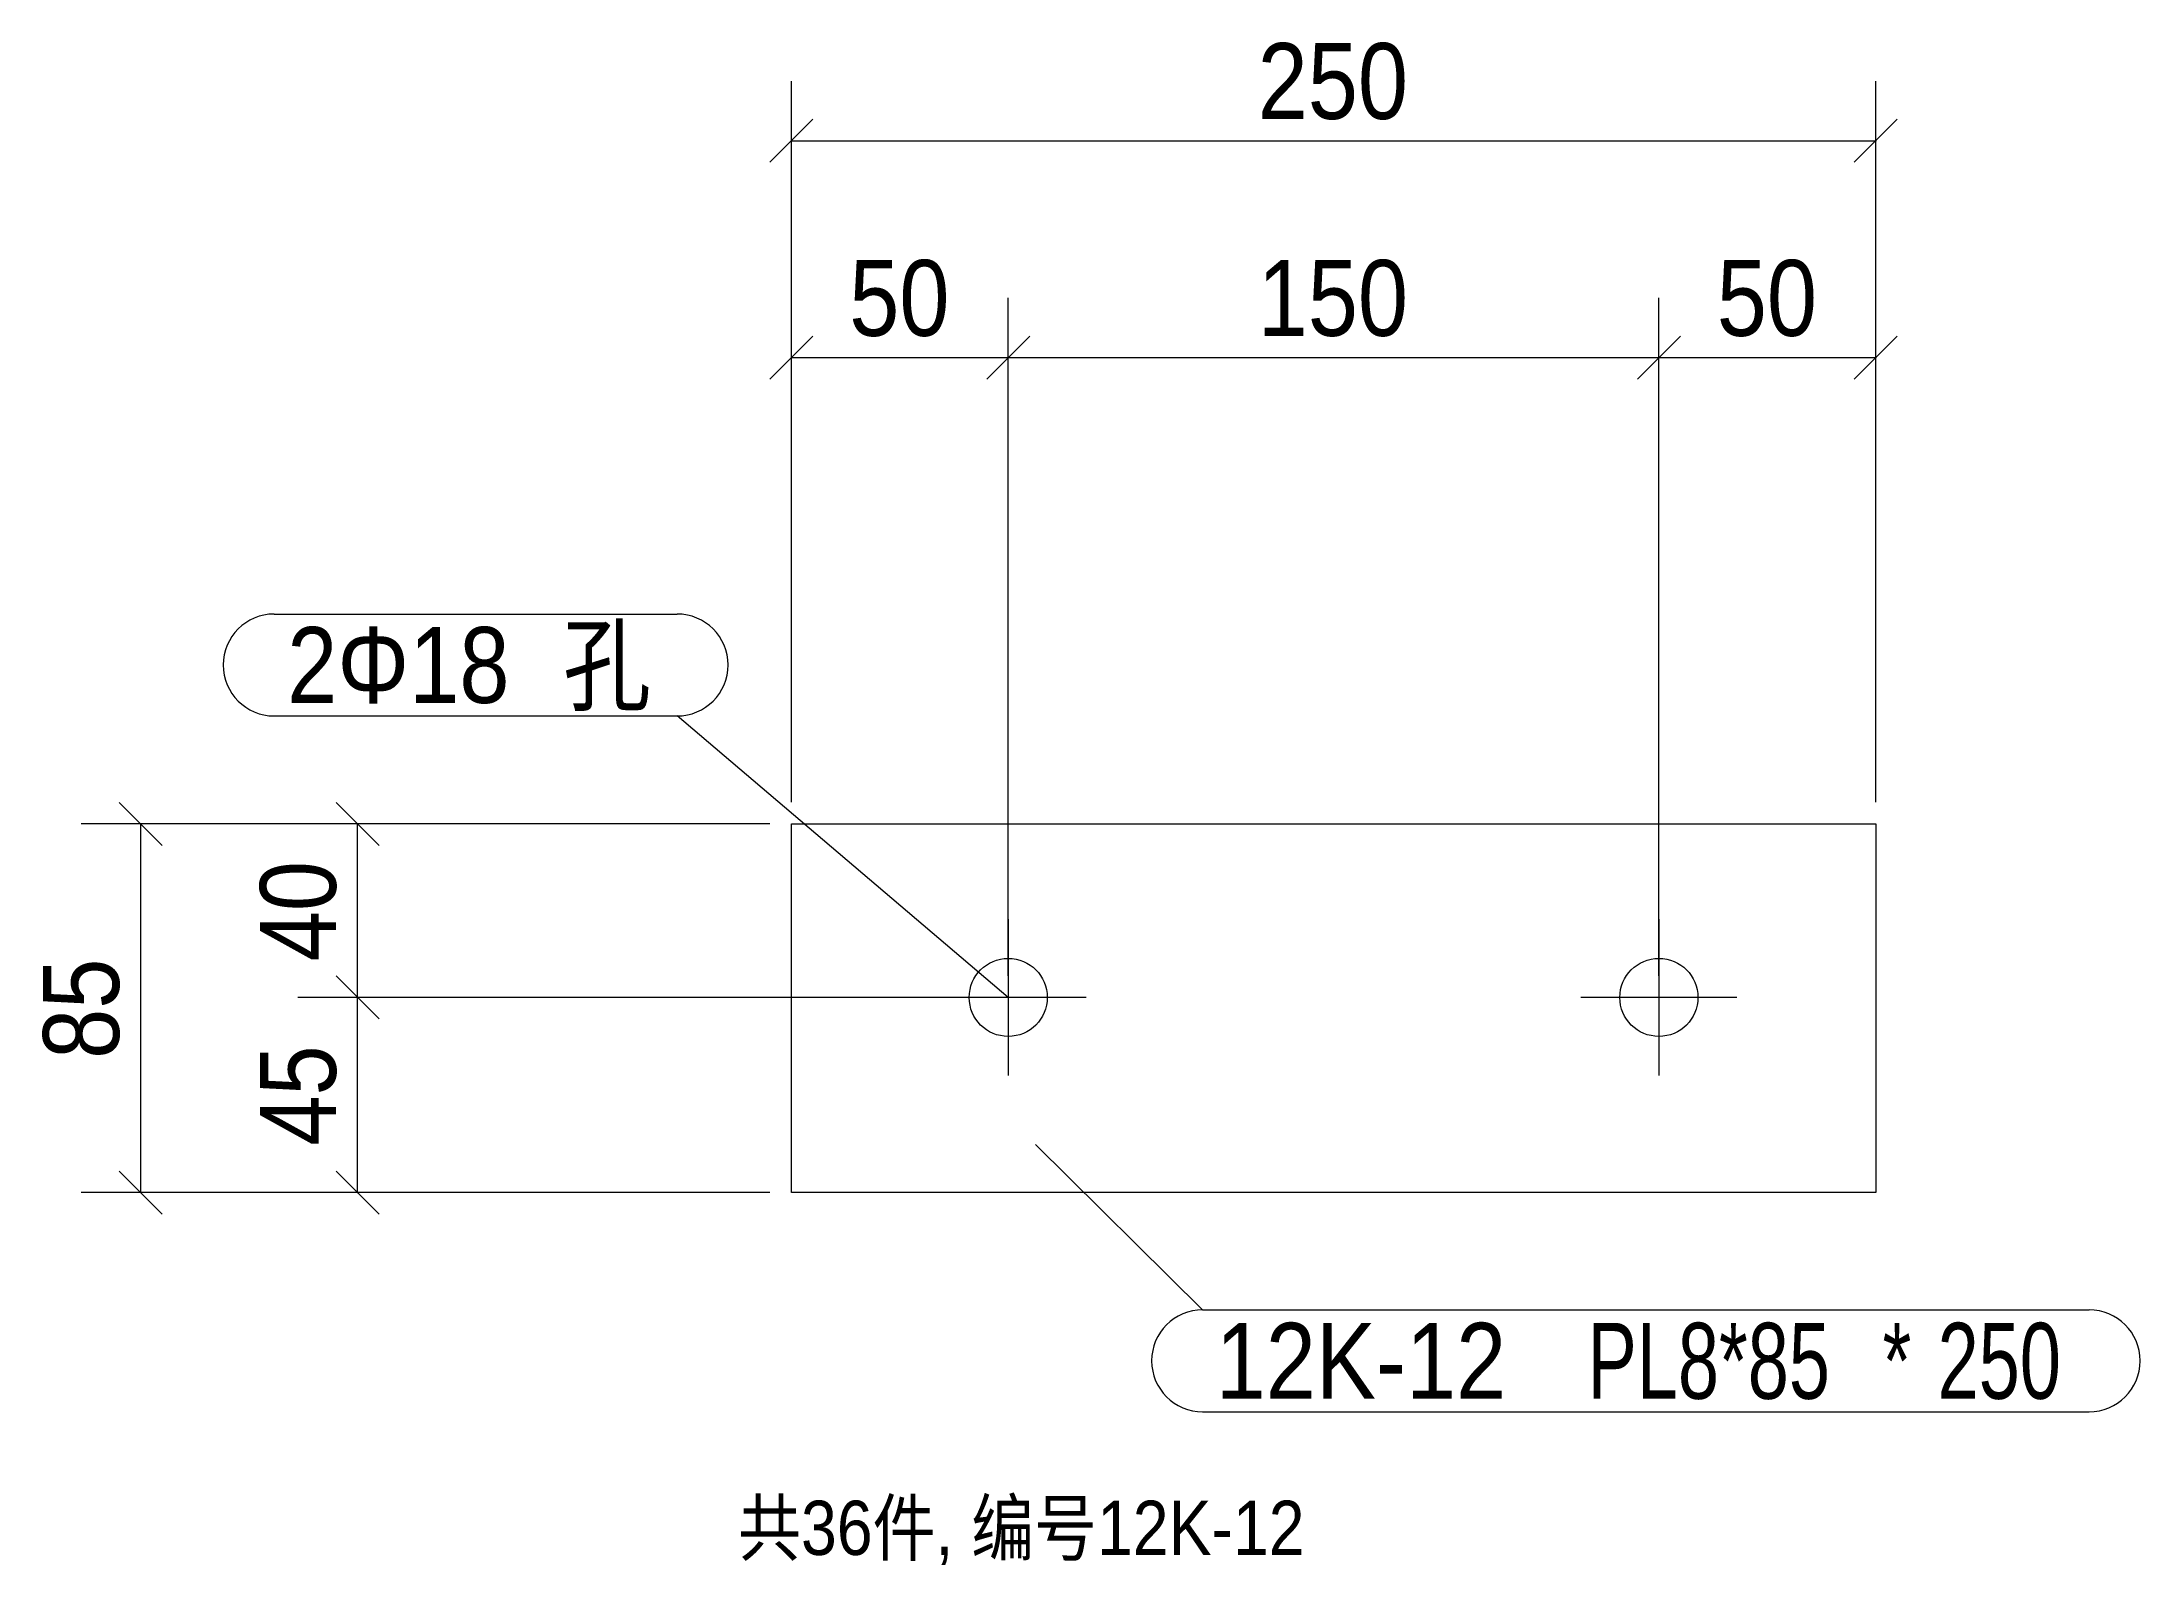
# Model space of a CAD drawing. Header units: millimetres. Extents: x 838 to 1322, y 1217 to 1568.
import ezdxf

# ---------------------------------------------------------------- set-up
doc = ezdxf.new("R2010")
doc.units = ezdxf.units.MM
doc.header["$LTSCALE"] = 5
doc.linetypes.add('XKITLINE00', pattern=[0])
for name, color, linetype, lineweight in [('Bolt', 7, 'Continuous', 0), ('BoltMark', 3, 'Continuous', 0), ('OtherObjectType', 1, 'Continuous', 0), ('Part', 2, 'Continuous', 0), ('PartMark', 3, 'Continuous', 0), ('Z-DIMENSIONS', 1, 'Continuous', 0)]:
    doc.layers.add(name, color=color, linetype=linetype, lineweight=lineweight)
doc.styles.add('Arial', font='arial.ttf')
doc.styles.add('Arial Narrow', font='ARIALN.TTF')
doc.styles.add('宋体', font='arial.ttf')

msp = doc.modelspace()

# ---------------------------------------------------------------- linework, layer by layer
at = {"layer": 'Bolt', "color": 3, "linetype": 'XKITLINE00', "lineweight": 0}
for p, q in [((1061, 1365.41), (1061, 1329.41)), ((1211, 1365.41), (1211, 1329.41)), ((1079, 1347.41), (1043, 1347.41)), ((1229, 1347.41), (1193, 1347.41))]:
    msp.add_line(p, q, dxfattribs=at)
for centre in [(1061, 1347.41), (1211, 1347.41)]:
    msp.add_circle(centre, 9, dxfattribs=at)
at = {"layer": 'BoltMark', "color": 3, "linetype": 'XKITLINE00', "lineweight": 0}
for p, q in [((891.77, 1435.79), (984.66, 1435.79)), ((891.77, 1412.29), (984.66, 1412.29)), ((1061, 1347.41), (984.66, 1412.29))]:
    msp.add_line(p, q, dxfattribs=at)
for centre, start, end in [((891.77, 1424.04), 90, 270), ((984.66, 1424.04), 270, 90)]:
    msp.add_arc(centre, 11.75, start, end, dxfattribs=at)
at = {"layer": 'Part', "color": 2, "linetype": 'XKITLINE00', "lineweight": 0}
for p, q in [((1011, 1387.41), (1261, 1387.41)), ((1011, 1302.41), (1011, 1387.41)), ((1261, 1387.41), (1261, 1302.41)), ((1261, 1302.41), (1011, 1302.41))]:
    msp.add_line(p, q, dxfattribs=at)
at = {"layer": 'PartMark', "color": 3, "linetype": 'XKITLINE00', "lineweight": 0}
for p, q in [((1067.32, 1313.49), (1105.81, 1275.38)), ((1105.81, 1275.38), (1310.17, 1275.38)), ((1105.81, 1251.88), (1310.17, 1251.88))]:
    msp.add_line(p, q, dxfattribs=at)
for centre, start, end in [((1105.81, 1263.63), 90, 270), ((1310.17, 1263.63), 270, 90)]:
    msp.add_arc(centre, 11.75, start, end, dxfattribs=at)
at = {"layer": 'Z-DIMENSIONS', "color": 4, "linetype": 'XKITLINE00', "lineweight": 0}
for p, q in [((1011, 1392.41), (1011, 1558.66)), ((1261, 1392.41), (1261, 1558.66)), ((1015.95, 1549.85), (1006.05, 1539.96)), ((1265.95, 1549.85), (1256.05, 1539.96)), ((1011, 1544.91), (1261, 1544.91)), ((1011, 1392.41), (1011, 1508.66)), ((1061, 1352.41), (1061, 1508.66)), ((1061, 1352.41), (1061, 1508.66)), ((1211, 1352.41), (1211, 1508.66)), ((1211, 1352.41), (1211, 1508.66)), ((1261, 1392.41), (1261, 1508.66)), ((1015.95, 1499.85), (1006.05, 1489.96)), ((1065.95, 1499.85), (1056.05, 1489.96)), ((1065.95, 1499.85), (1056.05, 1489.96)), ((1215.95, 1499.85), (1206.05, 1489.96)), ((1215.95, 1499.85), (1206.05, 1489.96)), ((1265.95, 1499.85), (1256.05, 1489.96)), ((1011, 1494.91), (1061, 1494.91)), ((1061, 1494.91), (1211, 1494.91)), ((1211, 1494.91), (1261, 1494.91)), ((856.05, 1392.35), (865.95, 1382.46)), ((906.05, 1392.35), (915.95, 1382.46)), ((1006, 1387.41), (847.25, 1387.41)), ((861, 1302.41), (861, 1387.41)), ((1006, 1387.41), (897.25, 1387.41)), ((911, 1347.41), (911, 1387.41)), ((906.05, 1352.35), (915.95, 1342.46)), ((906.05, 1352.35), (915.95, 1342.46)), ((1056, 1347.41), (897.25, 1347.41)), ((1056, 1347.41), (897.25, 1347.41)), ((911, 1302.41), (911, 1347.41)), ((856.05, 1307.35), (865.95, 1297.46)), ((906.05, 1307.35), (915.95, 1297.46)), ((1006, 1302.41), (847.25, 1302.41)), ((1006, 1302.41), (897.25, 1302.41))]:
    msp.add_line(p, q, dxfattribs=at)
at = {"layer": 'Z-DIMENSIONS', "color": 4}
for p in [(1011, 1544.91), (1261, 1544.91), (1011, 1494.91), (1061, 1494.91), (1061, 1494.91), (1211, 1494.91), (1211, 1494.91), (1261, 1494.91), (861, 1387.41), (911, 1387.41), (911, 1347.41), (911, 1347.41), (861, 1302.41), (911, 1302.41)]:
    msp.add_point(p, dxfattribs=at)

# ---------------------------------------------------------------- texts
at = {"layer": 'BoltMark', "color": 3, "style": '宋体', "width": 0.85}
msp.add_text('2Φ18', height=17.5, dxfattribs=at).set_placement((894.77, 1415.29))
at = {"layer": 'BoltMark', "color": 7, "style": '宋体', "width": 0.85}
msp.add_text('孔', height=17.5, dxfattribs=at).set_placement((958.34, 1415.29))
at = {"layer": 'OtherObjectType', "color": 3, "style": 'Arial', "width": 0.85}
msp.add_text('共36件, 编号12K-12', height=12.5, dxfattribs=at).set_placement((998.73, 1218.88))
at = {"layer": 'PartMark', "color": 3, "width": 0.85}
for s, style, p in [('12K-12', '宋体', (1108.81, 1254.88)), ('PL8*85', 'Arial Narrow', (1194.54, 1254.88)), ('*', 'Arial Narrow', (1262.56, 1254.88)), ('250', 'Arial Narrow', (1275.25, 1254.88))]:
    msp.add_text(s, height=17.5, dxfattribs=dict(at, style=style)).set_placement(p)
at = {"layer": 'Z-DIMENSIONS', "color": 4, "style": '宋体', "width": 0.85}
for s, p in [('250', (1118.5, 1549.91)), ('50', (1024.34, 1499.91)), ('150', (1118.5, 1499.91)), ('50', (1224.34, 1499.91))]:
    msp.add_text(s, height=17.5, dxfattribs=at).set_placement(p)
for s, p in [('40', (906, 1355.74)), ('85', (856, 1333.24)), ('45', (906, 1313.24))]:
    msp.add_text(s, height=17.5, rotation=90.0002, dxfattribs=at).set_placement(p)

doc.saveas('drawing.dxf')
